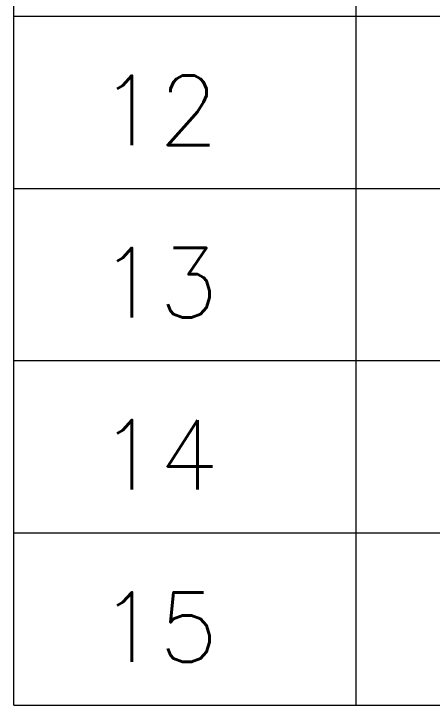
# Model space of a CAD drawing. Extents: x 3550807 to 4078732, y -628171 to -515859.
# Drawn here: x 3642838 to 3643540, y -628171 to -627011 of the extents above; entities that cross this region are included whole.
import ezdxf

# ---------------------------------------------------------------- set-up
doc = ezdxf.new("R2010")
doc.units = 0
doc.header["$LTSCALE"] = 6
doc.header["$MEASUREMENT"] = 0
doc.linetypes.add('ACAD_ISO04W100', pattern=[30, 24, -3, 0, -3])
doc.linetypes.add('CONTINU', pattern=[0])
doc.layers.add('axes', color=40, linetype='ACAD_ISO04W100', lineweight=25)
doc.layers.add('ELE-LIGHTING WIRRING', color=7, linetype='CONTINUOUS')
doc.styles.get("Standard").update_dxf_attribs({"font": 'SIMPLEX'})

msp = doc.modelspace()

# ---------------------------------------------------------------- linework, layer by layer
at = {"layer": 'axes', "color": 7, "linetype": 'CONTINU', "lineweight": 0}
for p, q in [((3643411.6, -623370), (3643411.6, -628170.8)), ((3642838, -627014.9), (3647797.6, -627014.9)), ((3642838, -627303.8), (3647797.6, -627303.8)), ((3642838, -627592.8), (3647797.6, -627592.8)), ((3642838, -627881.8), (3647797.6, -627881.8)), ((3642838, -628170.8), (3647797.6, -628170.8))]:
    msp.add_line(p, q, dxfattribs=at)
msp.add_lwpolyline([(3642838, -628170.8), (3642838, -623370), (3647797.6, -623370), (3647797.6, -628170.8)], dxfattribs=at)

# ---------------------------------------------------------------- texts
at = {"layer": 'ELE-LIGHTING WIRRING', "color": 7, "linetype": 'CONTINU', "lineweight": 0, "char_height": 116.61, "width": 358.178, "attachment_point": 1}
for s, insert in [('{\\C256;12}', (3642981.1, -627114.6)), ('{\\C256;13}', (3642981.1, -627403.6)), ('{\\C256;14}', (3642981.1, -627692.6)), ('{\\C256;15}', (3642981.1, -627981.6))]:
    msp.add_mtext(s, dxfattribs=dict(at, insert=insert))

doc.saveas('drawing.dxf')
